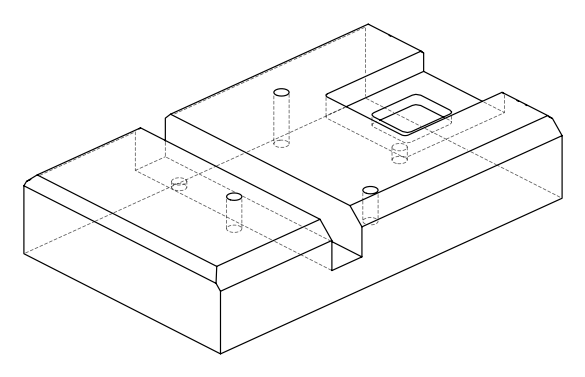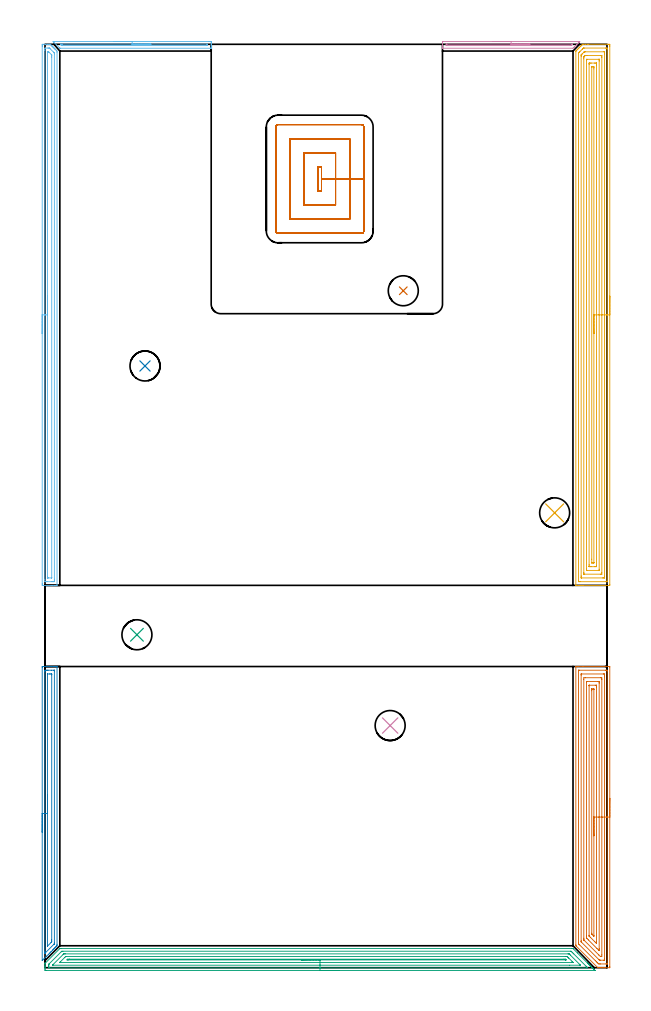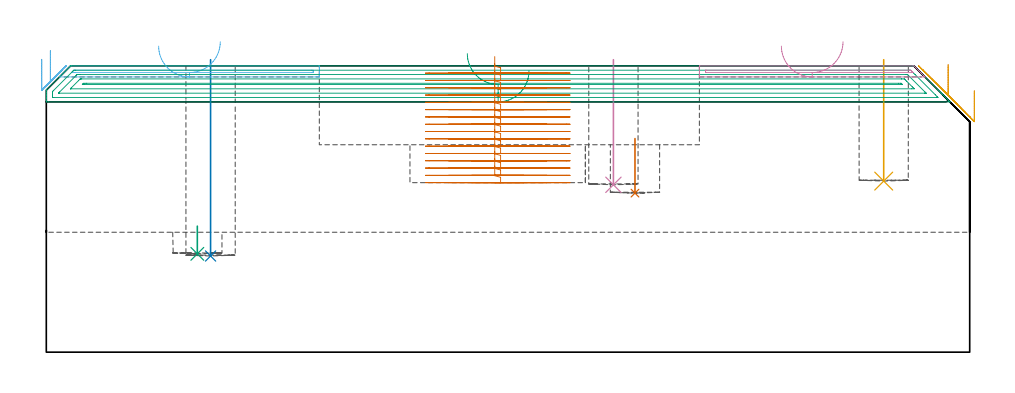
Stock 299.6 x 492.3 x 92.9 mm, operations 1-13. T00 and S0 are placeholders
(PLAN: 15 operations, 3 tool changes, 148.3 min)
(1 INDEXABLE_INSERT_DRILL_BLIND_HOLE_FROM_SOLID | STEP1POCKET | NXT0302_003 | 0.08 min | 8242 mm3)
(2 INDEXABLE_INSERT_DRILL_BLIND_HOLE_FROM_SOLID_1 | STEP1POCKET_1 | NXT0302_003 | 0.26 min | 12333 mm3)
(3 INDEXABLE_INSERT_DRILL_BLIND_HOLE_FROM_SOLID_2 | STEP1POCKET_2 | NXT0302_003 | 0.05 min | 12191 mm3)
(4 INDEXABLE_INSERT_DRILL_BLIND_HOLE_FROM_SOLID_3 | STEP1POCKET_3 | NXT0302_003 | 0.16 min | 7699 mm3)
(5 INDEXABLE_INSERT_DRILL_BLIND_HOLE_FROM_SOLID_4 | STEP1POCKET_4 | NXT0302_003 | 0.16 min | 7461 mm3)
(6 AREA_MILL | FG_CHAMFER_SURFACE | UGT0205_001 | 1.47 min | 580 mm3)
(7 AREA_MILL_1 | FG_CHAMFER_SURFACE_1 | UGT0205_001 | 9.04 min | 27564 mm3)
(8 AREA_MILL_2 | FG_CHAMFER_SURFACE_2 | UGT0205_001 | 3.89 min | 5151 mm3)
(9 AREA_MILL_3 | FG_CHAMFER_SURFACE_3 | UGT0205_001 | 11.57 min | 19264 mm3)
(10 AREA_MILL_4 | FG_CHAMFER_SURFACE_4 | UGT0205_001 | 1.3 min | 510 mm3)
(11 AREA_MILL_5 | FG_CHAMFER_SURFACE_5 | UGT0205_001 | 16.4 min | 48484 mm3)
(12 AREA_MILL_6 | FG_CHAMFER_SURFACE_6 | UGT0205_001 | 7.12 min | 9128 mm3)
(13 MILL_RECTANGULAR_POCKET | POCKET_RECTANGULAR_STRAIGHT | NXT0201_013 | Follow Part, ap 2.5, ae 75% | 17.39 min | 145464 mm3)
(14 MILL_SLOT | SLOT_PARTIAL_RECTANGULAR | NXT0201_013 | Follow Part, ap 2.5, ae 75% | 70.11 min | 349627 mm3)
(15 MILL_RECTANGULAR_SLOT | SLOT_RECTANGULAR | UGT0201_019 | Follow Part, ap 10, ae 75% | 9.3 min | 685278 mm3)
(TOOL NXT0302_003 | Index. Insert Drill 16mm [880-D1600L20-05] | D16 PA176 FL80 Z2)
(TOOL UGT0205_001 | Chamfer Mill 20 x 3 x 45 deg. | D20 FL50 Z2)
(TOOL NXT0201_013 | ENDMILL 10mm | D10 FL30 Z4)
(TOOL UGT0201_019 | End mill 40 mm | D40 FL63 Z6)
(OP 1 INDEXABLE_INSERT_DRILL_BLIND_HOLE_FROM_SOLID)
G17 G21 G94 G90
T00 M6
G54
G17 G0 G90 X191. Y360.9 S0 M3
G43 Z102.9 H1
G94 G81 G98 Z51.6 F250. R69.3
G80
M5
M2
(OP 2 INDEXABLE_INSERT_DRILL_BLIND_HOLE_FROM_SOLID_1)
G17 G21 G94 G90
T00 M6
G54
G17 G0 G90 X53.3 Y320.8 S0 M3
G43 Z102.9 H1
G94 G81 G98 Z31.2 F250. R94.9
G80
M5
M2
(OP 3 INDEXABLE_INSERT_DRILL_BLIND_HOLE_FROM_SOLID_2)
G17 G21 G94 G90
T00 M6
G54
G17 G0 G90 X49. Y177.5 S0 M3
G43 Z102.9 H1
G94 G81 G98 Z31.9 F250. R40.9
G80
M5
M2
(OP 4 INDEXABLE_INSERT_DRILL_BLIND_HOLE_FROM_SOLID_3)
G17 G21 G94 G90
T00 M6
G54
G17 G0 G90 X184. Y129.1 S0 M3
G43 Z102.9 H1
G94 G81 G98 Z54.3 F250. R94.9
G80
M5
M2
(OP 5 INDEXABLE_INSERT_DRILL_BLIND_HOLE_FROM_SOLID_4)
G17 G21 G94 G90
T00 M6
G54
G17 G0 G90 X271.7 Y242.5 S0 M3
G43 Z102.9 H1
G94 G81 G98 Z55.5 F250. R94.9
G80
M5
M2
(OP 6 AREA_MILL)
G17 G21 G94 G90
T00 M6
G54
G17 G0 G90 X36.45 Y493.8 S1061 M3
G43 Z102.9 H0
Z99.3
G94 G1 X36.488 Z98.428 F250.
X36.602 Z97.563
X36.791 Z96.712
X37.053 Z95.88
X37.387 Z95.074
X37.79 Z94.3
X38.258 Z93.564
X38.79 Z92.872
X39.379 Z92.229
X40.022 Z91.64
X40.714 Z91.108
X41.45 Z90.64
X42.224 Z90.237
X43.03 Z89.903
X43.862 Z89.641
X44.713 Z89.452
X45.578 Z89.338
X46.45 Z89.3
X87.504
X87.984 Y493.799 Z89.301
X88.458 Y493.794 Z89.303
X88.591 Y493.79 Z89.305
X88.6 Y493.325 Z89.77
Y492.777 Z90.32
Y492.442 Z90.655
Y491.893 Z91.203
Y491.558 Z91.536
Y490.888 Z92.211
Y490.561 Z92.539
Y490.213 Z92.878
X88.593 Y490.202 Z92.888
X88.431 Y490.2 Z92.9
X8.042
X7.904 Y490.204 Z92.889
X7.892 Y490.211 Z92.882
X7.711 Y490.389 Z92.711
X4.609 Y493.491 Z89.608
X4.469 Y493.631 Z89.467
X4.341 Y493.766 Z89.332
X4.315 Y493.796 Z89.302
X4.469 Y493.8 Z89.3
X46.45
Y492.386 Z90.714
X86.255 Y492.385 Z90.715
X86.581 Y492.379 Z90.721
X86.59 Y492.274 Z90.826
X86.596 Y492.048 Z91.052
X86.59 Y491.801 Z91.299
X86.578 Y491.621 Z91.479
X86.085 Y491.614 Z91.486
X9.307
X9.103 Y491.616 Z91.484
X9.001 Y491.619 Z91.481
X8.954 Y491.621 Z91.479
X8.829 Y491.732 Z91.368
X8.489 Y492.064 Z91.036
X8.279 Y492.279 Z90.821
X8.19 Y492.372 Z90.728
X8.489 Y492.383 Z90.717
X8.546 Y492.385 Z90.715
X9.326 Y492.386 Z90.714
X46.45
X47.322 Z90.752
X48.186 Z90.866
X49.038 Z91.055
X49.87 Z91.317
X50.676 Z91.651
X51.45 Z92.054
X52.186 Z92.523
X52.878 Z93.054
X53.521 Z93.643
X54.11 Z94.286
X54.641 Z94.978
X55.11 Z95.714
X55.513 Z96.488
X55.847 Z97.294
X56.109 Z98.126
X56.298 Z98.978
X56.412 Z99.843
X56.45 Z100.714
G0 Z102.9
M5
M2
(OP 7 AREA_MILL_1)
G17 G21 G94 G90
T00 M6
G54
G17 G0 G90 X301.1 Y90.3 S1061 M3
G43 Z102.9 H0
Z84.8
G94 G1 Y90.262 Z83.928 F250.
Y90.148 Z83.063
Y89.959 Z82.212
Y89.697 Z81.38
Y89.363 Z80.574
Y88.96 Z79.8
Y88.491 Z79.064
Y87.96 Z78.372
Y87.371 Z77.729
Y86.728 Z77.14
Y86.036 Z76.608
Y85.3 Z76.14
Y84.526 Z75.737
Y83.72 Z75.403
Y82.888 Z75.141
Y82.036 Z74.952
Y81.172 Z74.838
Y80.3 Z74.8
Y0.581
X301.096 Y0.002
X301.095 Y0.001 Z74.801
X298.733 Y0. Z77.162
X298.113 Z77.784
X297.899 Z77.998
X297.222 Z78.675
X296.951 Z78.946
X296.407 Z79.492
X295.712 Z80.187
X295.169 Z80.73
X294.994 Z80.905
X294.723 Y0.008 Z81.176
X294.701 Y0.01 Z81.197
X294.564 Y0.136 Z81.335
X294.54 Y0.16 Z81.359
X283.141 Y11.559 Z92.758
X283.051 Y11.651 Z92.848
X283.007 Y11.699 Z92.893
X283. Y12.16 Z92.9
Y160.464
X283.003 Y160.592 Z92.888
X283.008 Y160.594 Z92.883
X283.042 Y160.597 Z92.85
X283.357 Y160.6 Z92.542
X283.933 Z91.966
X284.476 Z91.419
X286.53 Z89.367
X287.149 Z88.745
X300.515 Z75.382
X300.827 Y160.598 Z75.07
X301.092 Y160.59 Z74.805
X301.099 Y160.325 Z74.799
X301.1 Y80.3 Z74.8
X299.686 Z76.214
X299.685 Y2.238 Z76.215
X299.683 Y2.114 Z76.217
X299.679 Y2.033 Z76.221
X299.675 Y2.008 Z76.225
X299.668 Y2.007 Z76.232
X299.624 Y2.004 Z76.276
X299.095 Y2. Z76.805
X296.06 Y2.001 Z79.84
X295.528 Y2.003 Z80.372
X295.169 Y2.01 Z80.731
X294.796 Y2.363 Z81.104
X294.278 Y2.874 Z81.622
X293.896 Y3.253 Z82.004
X293.387 Y3.763 Z82.513
X284.989 Y12.16 Z90.911
X284.476 Y12.677 Z91.424
X284.433 Y12.725 Z91.467
X284.424 Y12.737 Z91.476
X284.42 Y12.783 Z91.48
X284.417 Y12.865 Z91.483
X284.415 Y12.989 Z91.485
X284.414 Y13.051 Z91.486
X284.415 Y158.362 Z91.485
X284.418 Y158.486 Z91.482
X284.421 Y158.567 Z91.479
X284.426 Y158.592 Z91.474
X284.432 Y158.593 Z91.468
X284.476 Y158.596 Z91.424
X285.005 Y158.6 Z90.895
X298.733 Z77.167
X299.263 Y158.598 Z76.637
X299.624 Y158.592 Z76.276
X299.669 Y158.59 Z76.231
X299.679 Y158.423 Z76.221
X299.684 Y158.299 Z76.216
X299.685 Y158.237 Z76.215
X299.686 Y80.3 Z76.214
X298.272 Z77.628
X298.271 Y4.605 Z77.629
X298.269 Y4.144 Z77.631
X298.267 Y4.038 Z77.633
X298.265 Y4.018 Z77.635
X298.225 Y4.01 Z77.675
X298.13 Y4.005 Z77.77
X297.985 Y4.001 Z77.915
X296.06 Z79.84
X295.916 Y4.003 Z79.984
X295.629 Y4.01 Z80.271
X295.534 Y4.077 Z80.366
X295.459 Y4.144 Z80.441
X295.169 Y4.432 Z80.731
X285.958 Y13.642 Z89.942
X285.884 Y13.719 Z90.016
X285.849 Y13.76 Z90.051
X285.835 Y13.778 Z90.065
X285.834 Y13.799 Z90.066
X285.831 Y13.942 Z90.069
X285.829 Y14.371 Z90.071
Y155.995
X285.831 Y156.456 Z90.069
X285.833 Y156.562 Z90.067
X285.835 Y156.581 Z90.065
X285.875 Y156.59 Z90.025
X285.971 Y156.595 Z89.929
X286.115 Y156.599 Z89.785
X297.842 Z78.058
X297.986 Y156.596 Z77.914
X298.265 Y156.589 Z77.635
X298.267 Y156.456 Z77.633
X298.27 Y156.028 Z77.63
X298.271 Y155.565 Z77.629
X298.272 Y155.135 Z77.628
Y80.3
X296.857 Z79.043
Y6.816
X296.85 Y6.026 Z79.05
X296.06 Y6.01 Z79.84
X295.233 Y6.816 Z80.667
X295.169 Y6.88 Z80.731
X287.422 Y14.627 Z88.478
X287.32 Y14.731 Z88.58
X287.27 Y14.786 Z88.63
X287.25 Y14.812 Z88.65
X287.248 Y14.833 Z88.652
X287.243 Y15.63 Z88.657
Y15.723
Y153.784
X287.25 Y154.574 Z88.65
X288.04 Y154.598 Z87.86
X288.116 Y154.599 Z87.784
X296.135 Z79.765
X296.85 Y154.575 Z79.05
X296.857 Y153.878 Z79.043
Y153.784
Y80.3
X295.443 Z80.457
Y10.105
X295.442 Y9.488 Z80.458
X295.439 Y9.218 Z80.461
X295.436 Y9.124 Z80.464
X295.429 Y9.081 Z80.471
X295.33 Y9.175 Z80.57
X295.169 Y9.331 Z80.731
X295.01 Y9.488 Z80.89
X294.278 Y10.22 Z81.622
X289.666 Y14.833 Z86.234
X288.931 Y15.571 Z86.969
X288.785 Y15.723 Z87.115
X288.664 Y15.865 Z87.236
X288.661 Y15.993 Z87.239
X288.658 Y16.614 Z87.242
X288.657 Y16.888 Z87.243
Y152.002
X288.658 Y152.276 Z87.242
X288.662 Y152.551 Z87.238
X288.664 Y152.582 Z87.236
X288.672 Y152.59 Z87.228
X288.708 Y152.594 Z87.192
X288.782 Y152.598 Z87.118
X288.931 Y152.599 Z86.969
X289.225 Y152.6 Z86.675
X294.571 Z81.329
X295.169 Y152.596 Z80.731
X295.368 Y152.593 Z80.532
X295.433 Y152.59 Z80.467
X295.437 Y152.46 Z80.463
X295.441 Y152.277 Z80.459
X295.443 Y152.002 Z80.457
Y151.728
Y80.3
X294.029 Z81.871
Y13.942
X294.028 Y13.301 Z81.872
X294.025 Y13.051 Z81.875
X294.022 Y12.959 Z81.878
X294.018 Y12.941 Z81.882
X294.001 Y12.955 Z81.899
X293.899 Y13.051 Z82.001
X293.387 Y13.561 Z82.513
X293.006 Y13.942 Z82.894
X290.714 Y16.234 Z85.187
X290.334 Y16.614 Z85.566
X290.208 Y16.742 Z85.692
X290.109 Y16.847 Z85.791
X290.08 Y16.88 Z85.82
X290.077 Y16.897 Z85.823
X290.074 Y16.935 Z85.826
X290.072 Y17.256 Z85.828
Y150.221
X290.075 Y150.542 Z85.825
X290.078 Y150.579 Z85.822
X290.08 Y150.59 Z85.82
X290.107 Y150.593 Z85.793
X290.208 Y150.597 Z85.692
X290.335 Y150.6 Z85.565
X293.387 Z82.513
X293.9 Y150.598 Z82.
X293.999 Y150.593 Z81.901
X294.016 Y150.591 Z81.884
X294.022 Y150.56 Z81.878
X294.025 Y150.473 Z81.875
X294.028 Y150.221 Z81.872
X294.029 Y149.579 Z81.871
Y149.33
Y80.3
X292.615 Z83.285
X292.614 Y17.266 Z83.286
X292.611 Y17.028 Z83.289
X292.608 Y16.87 Z83.292
X292.602 Y16.806 Z83.298
X292.584 Y16.821 Z83.316
X292.496 Y16.906 Z83.404
X291.893 Y17.505 Z84.007
X291.605 Y17.796 Z84.295
X291.532 Y17.873 Z84.368
X291.498 Y17.911 Z84.402
X291.492 Y18.039 Z84.408
X291.487 Y18.276 Z84.413
X291.486 Y18.395 Z84.414
X291.485 Y147.668 Z84.415
X291.488 Y148.44 Z84.412
X291.49 Y148.554 Z84.41
X291.492 Y148.589 Z84.408
X291.525 Y148.592 Z84.375
X291.605 Y148.595 Z84.295
X292.335 Y148.6 Z83.565
X292.496 Y148.598 Z83.404
X292.549 Y148.596 Z83.351
X292.59 Y148.59 Z83.31
X292.608 Y148.585 Z83.292
X292.61 Y148.558 Z83.29
X292.613 Y148.44 Z83.287
X292.614 Y148.321 Z83.286
X292.615 Y80.3 Z83.285
Y79.428 Z83.323
Y78.563 Z83.437
Y77.712 Z83.626
Y76.88 Z83.888
Y76.074 Z84.222
Y75.3 Z84.625
Y74.564 Z85.094
Y73.872 Z85.625
Y73.229 Z86.214
Y72.64 Z86.857
Y72.108 Z87.549
Y71.64 Z88.285
Y71.237 Z89.059
Y70.903 Z89.865
Y70.641 Z90.697
Y70.452 Z91.549
Y70.338 Z92.414
Y70.3 Z93.285
G0 Z102.9
M5
M2
(OP 8 AREA_MILL_2)
G17 G21 G94 G90
T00 M6
G54
G17 G0 G90 X-1.5 Y72.2 S1061 M3
G43 Z102.9 H0
Z95.
G94 G1 Y72.238 Z94.128 F250.
Y72.352 Z93.263
Y72.541 Z92.412
Y72.803 Z91.58
Y73.137 Z90.774
Y73.54 Z90.
Y74.008 Z89.264
Y74.539 Z88.572
Y75.129 Z87.929
Y75.772 Z87.34
Y76.464 Z86.808
Y77.2 Z86.34
Y77.974 Z85.937
Y78.78 Z85.603
Y79.612 Z85.341
Y80.463 Z85.152
Y81.328 Z85.038
Y82.2 Z85.
X-1.499 Y159.974 Z85.001
X-1.496 Y160.407 Z85.002
X-1.492 Y160.59 Z85.006
X-1.07 Y160.6 Z85.427
X3.33 Z89.824
X4.737 Z91.233
X5.09 Z91.585
X5.796 Z92.296
X6.054 Z92.554
X6.404 Y160.599 Z92.894
X6.4 Y160.42 Z92.9
Y12.472
X6.395 Y11.696 Z92.891
X6.278 Y11.578 Z92.776
X6.1 Y11.399 Z92.598
X5.97 Y11.268 Z92.466
X5.832 Y11.131 Z92.33
X5.67 Y10.969 Z92.168
X5.53 Y10.828 Z92.025
X5.385 Y10.684 Z91.883
X5.237 Y10.536 Z91.734
X5.09 Y10.387 Z91.585
X4.938 Y10.237 Z91.436
X4.804 Y10.102 Z91.301
X4.65 Y9.947 Z91.145
X4.491 Y9.79 Z90.989
X4.37 Y9.669 Z90.868
X4.21 Y9.507 Z90.705
X4.044 Y9.343 Z90.542
X3.33 Y8.629 Z89.828
X3.151 Y8.449 Z89.647
X2.571 Y7.871 Z89.071
X1.863 Y7.163 Z88.362
X0.915 Y6.214 Z87.414
X-0.426 Y4.873 Z86.073
X-1.321 Y3.979 Z85.179
X-1.493 Y3.819 Z85.006
X-1.5 Y3.989 Z85.
Y82.2
X-0.086 Z86.414
X-0.085 Y158.079 Z86.415
X-0.084 Y158.186 Z86.416
X-0.079 Y158.57 Z86.421
X0.291 Y158.591 Z86.791
X0.69 Y158.597 Z87.19
X1.163 Y158.6 Z87.663
X1.57 Z88.07
X3.33 Z89.83
X4.682 Z91.182
X4.896 Y158.598 Z91.396
X4.93 Y158.596 Z91.43
X4.964 Y158.59 Z91.464
X4.979 Y158.583 Z91.479
X4.98 Y158.556 Z91.48
X4.985 Y158.292 Z91.485
Y13.366
X4.982 Y12.972 Z91.482
X4.979 Y12.776 Z91.479
X4.974 Y12.735 Z91.474
X4.952 Y12.709 Z91.452
X4.906 Y12.659 Z91.406
X4.722 Y12.472 Z91.222
X0.123 Y7.873 Z86.623
X0.028 Y7.781 Z86.528
X-0.064 Y7.694 Z86.436
X-0.076 Y7.684 Z86.424
X-0.079 Y7.738 Z86.421
X-0.084 Y7.895 Z86.416
X-0.085 Y8.002 Z86.415
X-0.086 Y8.556 Z86.414
Y82.2
X1.328 Z87.828
X1.329 Y156.398 Z87.829
X1.33 Y156.52 Z87.83
X1.333 Y156.58 Z87.833
X1.335 Y156.588 Z87.835
X1.344 Y156.593 Z87.844
X1.373 Y156.598 Z87.873
X2.45 Y156.6 Z88.95
X3.132 Y156.599 Z89.632
X3.33 Y156.595 Z89.83
X3.528 Y156.59 Z90.028
X3.565 Y156.58 Z90.065
X3.567 Y156.544 Z90.067
X3.57 Y156.48 Z90.07
X3.571 Y156.398 Z90.071
Y156.152
Y14.908
X3.57 Y14.26 Z90.07
X3.568 Y14.018 Z90.068
X3.564 Y13.775 Z90.064
X3.33 Y13.532 Z89.83
X3.249 Y13.448 Z89.749
X1.378 Y11.578 Z87.878
X1.357 Y11.562 Z87.857
X1.335 Y11.547 Z87.835
X1.332 Y11.578 Z87.832
X1.33 Y11.612 Z87.83
X1.329 Y11.823 Z87.829
X1.328 Y82.2 Z87.828
Y83.071 Z87.866
Y83.936 Z87.98
Y84.788 Z88.169
Y85.62 Z88.431
Y86.426 Z88.765
Y87.2 Z89.168
Y87.936 Z89.637
Y88.628 Z90.168
Y89.271 Z90.757
Y89.86 Z91.401
Y90.391 Z92.093
Y90.86 Z92.828
Y91.263 Z93.602
Y91.597 Z94.408
Y91.859 Z95.24
Y92.048 Z96.092
Y92.162 Z96.957
Y92.2 Z97.828
G0 Z102.9
M5
M2
(OP 9 AREA_MILL_3)
G17 G21 G94 G90
T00 M6
G54
G17 G0 G90 X156.6 Y-1.5 S1061 M3
G43 Z102.9 H0
Z91.2
G94 G1 X156.562 Z90.328 F250.
X156.448 Z89.463
X156.259 Z88.612
X155.997 Z87.78
X155.663 Z86.974
X155.26 Z86.2
X154.792 Z85.464
X154.26 Z84.772
X153.671 Z84.129
X153.028 Z83.54
X152.336 Z83.008
X151.6 Z82.54
X150.826 Z82.137
X150.02 Z81.803
X149.188 Z81.541
X148.336 Z81.352
X147.472 Z81.238
X146.6 Z81.2
X0.612
X0.086 Y-1.493 Z81.202
X0.008 Y-1.491 Z81.205
X0. Y-0.972 Z81.723
Y-0.413 Z82.284
Y-0.085 Z82.611
Y0.474 Z83.17
Y0.802 Z83.497
Y1.459 Z84.158
Y2.133 Z84.832
X0.001 Y2.25 Z84.948
X0.01 Y2.299 Z84.996
X0.054 Y2.355 Z85.053
X7.822 Y10.121 Z92.82
X7.905 Y10.195 Z92.89
X8.647 Y10.2 Z92.9
X280.981
X281.495 Y10.201 Z92.881
X281.576 Y10.124 Z92.823
X283.804 Y7.898 Z90.594
X289.126 Y2.576 Z85.272
X289.23 Y2.47 Z85.17
X289.314 Y2.386 Z85.085
X289.421 Y2.28 Z84.976
X289.524 Y2.176 Z84.876
X289.612 Y2.088 Z84.788
X289.717 Y1.985 Z84.681
X289.817 Y1.883 Z84.582
X289.91 Y1.791 Z84.49
X290.013 Y1.689 Z84.385
X290.111 Y1.589 Z84.288
X290.207 Y1.493 Z84.192
X290.308 Y1.393 Z84.09
X290.405 Y1.295 Z83.995
X290.505 Y1.195 Z83.895
X290.604 Y1.098 Z83.794
X290.699 Y1.002 Z83.701
X290.803 Y0.898 Z83.597
X290.9 Y0.802 Z83.498
X290.992 Y0.708 Z83.407
X291.1 Y0.6 Z83.299
X291.195 Y0.507 Z83.203
X291.286 Y0.414 Z83.114
X291.398 Y0.302 Z83.002
X291.491 Y0.211 Z82.907
X291.58 Y0.12 Z82.82
X291.695 Y0.005 Z82.704
X291.787 Y-0.085 Z82.611
X291.873 Y-0.173 Z82.526
X291.993 Y-0.293 Z82.407
X292.082 Y-0.38 Z82.316
X292.167 Y-0.467 Z82.232
X292.291 Y-0.59 Z82.109
X292.378 Y-0.676 Z82.02
X292.461 Y-0.761 Z81.939
X292.588 Y-0.888 Z81.811
X292.673 Y-0.972 Z81.724
X292.915 Y-1.215 Z81.484
X293.116 Y-1.415 Z81.284
X293.184 Y-1.485 Z81.213
X293.185 Y-1.495 Z81.204
X293.184 Y-1.499 Z81.199
X146.6 Y-1.5 Z81.2
Y-0.086 Z82.614
X2.398
X2.01 Y-0.085 Z82.615
X2.002 Y0.308 Z83.008
X2.001 Y0.802 Z83.502
X2. Y1.197 Z83.897
X2.002 Y1.689 Z84.389
X2.006 Y1.788 Z84.488
X2.01 Y1.835 Z84.535
X2.033 Y1.871 Z84.571
X2.12 Y1.964 Z84.664
X2.397 Y2.248 Z84.948
X8.648 Y8.497 Z91.197
X8.794 Y8.639 Z91.339
X8.946 Y8.785 Z91.485
X9.54 Y8.786 Z91.486
X280.087
X280.454 Y8.785 Z91.485
X280.981 Y8.268 Z90.968
X281.352 Y7.898 Z90.598
X281.874 Y7.377 Z90.077
X288.448 Y0.802 Z83.502
X289.017 Y0.23 Z82.93
X289.323 Y-0.085 Z82.615
X289.018 Y-0.086 Z82.614
X146.6
Y1.328 Z84.028
X4.183 Y1.329 Z84.029
X4.117 Y1.331 Z84.031
X4.051 Y1.334 Z84.034
X4.01 Y1.338 Z84.038
Y1.368 Z84.068
X4.09 Y1.479 Z84.179
X4.183 Y1.582 Z84.282
X4.236 Y1.637 Z84.337
X4.288 Y1.689 Z84.389
X9.61 Y7.011 Z89.711
X9.889 Y7.281 Z89.981
X9.967 Y7.356 Z90.056
X10.077 Y7.365 Z90.065
X10.434 Y7.368 Z90.068
X10.964 Y7.371 Z90.071
X278.832
X279.195 Y7.369 Z90.069
X279.316 Y7.367 Z90.067
X279.408 Y7.365 Z90.065
X279.486 Y7.303 Z90.003
X279.786 Y7.011 Z89.711
X280.088 Y6.712 Z89.412
X285.11 Y1.689 Z84.389
X285.445 Y1.35 Z84.05
X285.451 Y1.334 Z84.034
X285.445 Y1.333 Z84.033
X284.914 Y1.329 Z84.029
X279.728 Y1.328 Z84.028
X146.6
Y2.743 Z85.443
X8.027
X7.89 Y2.745 Z85.445
X7.833 Y2.747 Z85.447
X7.812 Y2.75 Z85.45
X7.816 Y2.756 Z85.456
X7.875 Y2.82 Z85.52
X8.019 Y2.969 Z85.669
X8.135 Y3.086 Z85.786
X10.434 Y5.385 Z88.085
X10.807 Y5.753 Z88.453
X10.986 Y5.925 Z88.625
X11.014 Y5.95 Z88.65
X11.055 Y5.953 Z88.653
X11.145 Y5.955 Z88.655
X11.326 Y5.957 Z88.657
X11.494
X277.409
X277.578 Y5.956 Z88.656
X278.302 Y5.95 Z88.65
X278.399 Y5.941 Z88.641
X278.501 Y5.843 Z88.543
X278.707 Y5.641 Z88.341
X279.114 Y5.237 Z87.937
X279.195 Y5.157 Z87.857
X280.981 Y3.371 Z86.071
X281.322 Y3.027 Z85.727
X281.488 Y2.856 Z85.556
X281.568 Y2.771 Z85.471
X281.584 Y2.749 Z85.449
X280.813 Y2.743 Z85.443
X146.6
Y4.157 Z86.857
X12.413 Y4.158 Z86.858
X12.219 Y4.159 Z86.859
X12.025 Y4.163 Z86.863
X11.683 Y4.173 Z86.873
X11.858 Y4.35 Z87.05
X12.039 Y4.529 Z87.229
X12.219 Y4.536 Z87.236
X12.919 Y4.542 Z87.242
X13.112 Y4.543 Z87.243
X276.516
X277.218 Y4.54 Z87.24
X277.311 Y4.537 Z87.237
X277.356 Y4.534 Z87.234
X277.409 Y4.488 Z87.188
X277.55 Y4.35 Z87.05
X277.689 Y4.207 Z86.907
X277.724 Y4.167 Z86.867
X277.725 Y4.162 Z86.862
X277.719 Y4.161 Z86.861
X277.668 Y4.158 Z86.858
X277.603 Y4.157 Z86.857
X277.409
X146.6
X145.728 Z86.895
X144.864 Z87.009
X144.012 Z87.198
X143.18 Z87.46
X142.374 Z87.794
X141.6 Z88.197
X140.864 Z88.665
X140.172 Z89.196
X139.529 Z89.786
X138.94 Z90.429
X138.408 Z91.121
X137.94 Z91.857
X137.537 Z92.631
X137.203 Z93.437
X136.941 Z94.269
X136.752 Z95.12
X136.638 Z95.985
X136.6 Z96.857
G0 Z102.9
M5
M2
(OP 10 AREA_MILL_4)
G17 G21 G94 G90
T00 M6
G54
G17 G0 G90 X238.5 Y493.8 S1061 M3
G43 Z102.9 H0
Z99.3
G94 G1 X238.538 Z98.428 F250.
X238.652 Z97.564
X238.841 Z96.712
X239.103 Z95.88
X239.437 Z95.074
X239.84 Z94.3
X240.308 Z93.564
X240.84 Z92.872
X241.429 Z92.229
X242.072 Z91.64
X242.764 Z91.108
X243.5 Z90.64
X244.274 Z90.237
X245.08 Z89.903
X245.912 Z89.641
X246.763 Z89.452
X247.628 Z89.338
X248.5 Z89.3
X284.852
X285.086 Y493.798 Z89.301
X285.067 Y493.766 Z89.333
X284.893 Y493.592 Z89.507
X284.83 Y493.529 Z89.57
X284.627 Y493.325 Z89.771
X284.029 Y492.728 Z90.371
X283.94 Y492.639 Z90.46
X283.743 Y492.442 Z90.654
X283.165 Y491.864 Z91.235
X283.05 Y491.749 Z91.349
X282.86 Y491.558 Z91.538
X282.301 Y491. Z92.099
X282.16 Y490.86 Z92.239
X281.977 Y490.675 Z92.421
X281.501 Y490.2 Z92.899
X212.022 Z92.9
X211.91 Y490.206 Z92.892
X211.9 Y490.461 Z92.638
Y491.957 Z91.142
Y492.442 Z90.655
Y492.684 Z90.413
Y493.325 Z89.772
Y493.567 Z89.53
X211.902 Y493.791 Z89.305
X212.262 Y493.8 Z89.3
X248.5
Y492.386 Z90.714
X280.974 Y492.385 Z90.715
X281.032 Y492.384 Z90.716
X281.215 Y492.376 Z90.724
X281.196 Y492.353 Z90.747
X281.133 Y492.284 Z90.816
X281.047 Y492.197 Z90.903
X280.974 Y492.124 Z90.976
X280.69 Y491.841 Z91.259
X280.593 Y491.748 Z91.352
X280.464 Y491.625 Z91.475
X280.084 Y491.616 Z91.484
X280.028 Y491.615 Z91.485
X214.19 Y491.614 Z91.486
X214.03 Y491.616 Z91.484
X213.95 Y491.618 Z91.482
X213.917 Y491.621 Z91.479
X213.91 Y491.641 Z91.459
X213.905 Y491.716 Z91.384
X213.901 Y491.902 Z91.198
X213.902 Y492.165 Z90.935
X213.905 Y492.285 Z90.815
X213.91 Y492.373 Z90.727
X213.926 Y492.379 Z90.721
X214.026 Y492.382 Z90.718
X214.23 Y492.386 Z90.714
X214.246
X248.5
X249.372 Z90.752
X250.236 Z90.866
X251.088 Z91.055
X251.92 Z91.317
X252.726 Z91.651
X253.5 Z92.054
X254.236 Z92.523
X254.928 Z93.054
X255.571 Z93.643
X256.16 Z94.286
X256.691 Z94.978
X257.16 Z95.714
X257.563 Z96.488
X257.897 Z97.294
X258.159 Z98.126
X258.348 Z98.978
X258.462 Z99.843
X258.5 Z100.714
G0 Z102.9
M5
M2
(OP 11 AREA_MILL_5)
G17 G21 G94 G90
T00 M6
G54
G17 G0 G90 X301.1 Y358.05 S1061 M3
G43 Z102.9 H0
Z84.8
G94 G1 Y358.012 Z83.928 F250.
Y357.898 Z83.063
Y357.709 Z82.212
Y357.447 Z81.38
Y357.113 Z80.574
Y356.71 Z79.8
Y356.241 Z79.064
Y355.71 Z78.372
Y355.121 Z77.729
Y354.478 Z77.14
Y353.786 Z76.608
Y353.05 Z76.14
Y352.276 Z75.737
Y351.47 Z75.403
Y350.638 Z75.141
Y349.786 Z74.952
Y348.922 Z74.838
Y348.05 Z74.8
Y204.402
X301.097 Y204.093 Z74.802
X301.092 Y203.81 Z74.806
X300.804 Y203.8 Z75.093
X286.86 Z89.035
X286.258 Z89.636
X285.679 Z90.218
X285.367 Z90.529
X284.788 Z91.108
X284.476 Z91.419
X283.409 Z92.49
X283.049 Z92.842
X283.008 Z92.883
X283.003 Y203.807 Z92.888
X283. Y203.955 Z92.9
Y488.578
X282.996 Y488.687 Z92.896
X283.058 Y488.76 Z92.838
X283.684 Y489.385 Z92.215
X283.915 Y489.616 Z91.983
X284.031 Y489.733 Z91.865
X284.374 Y490.075 Z91.525
X284.579 Y490.279 Z91.321
X284.807 Y490.508 Z91.091
X284.922 Y490.624 Z90.974
X285.262 Y490.962 Z90.638
X285.474 Y491.174 Z90.426
X285.699 Y491.4 Z90.199
X285.813 Y491.515 Z90.083
X286.149 Y491.849 Z89.75
X286.368 Y492.068 Z89.531
X286.592 Y492.293 Z89.306
X286.602 Y492.3 Z89.296
X286.704 Z89.195
X287.161 Z88.739
X288.04 Z87.855
X289.243 Z86.654
X289.822 Z86.072
X299.913 Z75.984
X300.515 Y492.297 Z75.383
X301.092 Y492.293 Z74.806
X301.094 Y492.277 Z74.804
X301.099 Y491.698 Z74.801
X301.1 Y491.112 Z74.8
Y348.05
X299.686 Z76.214
X299.685 Y206.062 Z76.215
X299.684 Y205.938 Z76.216
X299.681 Y205.855 Z76.219
X299.677 Y205.808 Z76.223
X299.671 Y205.807 Z76.229
X299.624 Y205.804 Z76.276
X299.119 Y205.8 Z76.781
X285.367 Z90.533
X284.861 Y205.802 Z91.039
X284.476 Y205.808 Z91.424
X284.428 Y205.81 Z91.472
X284.42 Y206. Z91.48
X284.416 Y206.124 Z91.484
X284.415 Y206.187 Z91.485
X284.414 Y206.249 Z91.486
X284.415 Y487.299 Z91.485
X284.416 Y487.361 Z91.484
X284.42 Y487.485 Z91.48
X284.429 Y487.667 Z91.471
X284.476 Y487.719 Z91.424
X284.678 Y487.927 Z91.222
X284.879 Y488.129 Z91.021
X285.123 Y488.374 Z90.777
X286.46 Y489.711 Z89.44
X286.663 Y489.913 Z89.237
X286.908 Y490.155 Z88.992
X286.99 Y490.232 Z88.91
X287.055 Y490.29 Z88.845
X287.149 Y490.292 Z88.751
X287.655 Y490.299 Z88.245
X298.733 Y490.3 Z77.167
X299.239 Y490.298 Z76.661
X299.624 Y490.292 Z76.276
X299.672 Y490.29 Z76.228
X299.68 Y490.1 Z76.22
X299.684 Y489.975 Z76.216
X299.685 Y489.913 Z76.215
X299.686 Y489.851 Z76.214
Y348.05
X298.272 Z77.628
X298.271 Y208.433 Z77.629
X298.27 Y207.971 Z77.63
X298.267 Y207.864 Z77.633
X298.265 Y207.819 Z77.635
X298.183 Y207.81 Z77.717
X298.011 Y207.802 Z77.889
X297.842 Y207.8 Z78.058
X297.121 Z78.779
X286.088 Y207.801 Z89.812
X285.974 Y207.802 Z89.926
X285.883 Y207.807 Z90.017
X285.835 Y207.812 Z90.065
X285.833 Y207.829 Z90.067
X285.831 Y207.971 Z90.069
X285.829 Y208.401 Z90.071
Y208.863
Y485.883
X285.83 Y486.344 Z90.07
X285.833 Y486.559 Z90.067
X285.835 Y486.61 Z90.065
X285.855 Y486.644 Z90.045
X285.905 Y486.698 Z89.995
X286.258 Y487.059 Z89.642
X286.347 Y487.148 Z89.553
X287.239 Y488.04 Z88.661
X287.329 Y488.129 Z88.571
X287.473 Y488.265 Z88.427
X287.5 Y488.289 Z88.4
X287.585 Y488.294 Z88.315
X287.699 Y488.298 Z88.201
X287.87 Y488.3 Z88.03
X288.04 Z87.86
X298.013 Y488.299 Z77.887
X298.126 Y488.298 Z77.774
X298.217 Y488.293 Z77.683
X298.265 Y488.288 Z77.635
X298.267 Y488.271 Z77.633
X298.27 Y488.129 Z77.63
X298.271 Y487.699 Z77.629
X298.272 Y487.237 Z77.628
Y348.05
X296.857 Z79.043
Y210.648
X296.851 Y209.855 Z79.049
X296.847 Y209.81 Z79.053
X296.8 Y209.807 Z79.1
X296.695 Y209.803 Z79.205
X296.483 Y209.801 Z79.417
X296.06 Y209.8 Z79.84
X287.598 Y209.801 Z88.302
X287.398 Y209.803 Z88.502
X287.299 Y209.807 Z88.601
X287.255 Y209.81 Z88.645
X287.25 Y209.841 Z88.65
X287.243 Y210.554 Z88.657
Y210.648
Y484.56
X287.244 Y485.358 Z88.656
X287.246 Y485.452 Z88.654
X287.25 Y485.551 Z88.65
X287.256 Y485.595 Z88.644
X287.292 Y485.635 Z88.608
X287.415 Y485.763 Z88.485
X287.572 Y485.922 Z88.328
X287.728 Y486.077 Z88.172
X287.855 Y486.199 Z88.045
X287.939 Y486.278 Z87.961
X288.04 Y486.293 Z87.86
X288.087 Y486.298 Z87.813
X288.931 Y486.3 Z86.969
X296.503 Y486.299 Z79.397
X296.702 Y486.297 Z79.198
X296.801 Y486.293 Z79.099
X296.846 Y486.29 Z79.054
X296.85 Y486.259 Z79.05
X296.857 Y485.546 Z79.043
Y485.452
Y348.05
X295.443 Z80.457
Y212.432
X295.442 Y212.158 Z80.458
X295.438 Y211.883 Z80.462
X295.436 Y211.813 Z80.464
X295.405 Y211.809 Z80.495
X295.326 Y211.804 Z80.574
X295.169 Y211.801 Z80.731
X288.931 Z86.969
X288.669 Y211.803 Z87.231
X288.661 Y211.81 Z87.239
X288.659 Y211.813 Z87.241
X288.657 Y212.432 Z87.243
Y212.707
Y483.668
X288.658 Y483.942 Z87.242
X288.662 Y484.217 Z87.238
X288.664 Y484.287 Z87.236
X288.695 Y484.291 Z87.205
X288.774 Y484.296 Z87.126
X288.931 Y484.299 Z86.969
X295.169 Z80.731
X295.431 Y484.297 Z80.469
X295.439 Y484.29 Z80.461
X295.441 Y484.287 Z80.459
X295.443 Y483.668 Z80.457
Y483.393
Y348.05
X294.029 Z81.871
Y214.466
X294.027 Y214.217 Z81.873
X294.024 Y213.895 Z81.876
X294.022 Y213.824 Z81.878
X293.941 Y213.81 Z81.959
X293.799 Y213.803 Z82.101
X293.387 Y213.801 Z82.513
X292.912 Y213.8 Z82.988
X291.13 Z84.77
X290.713 Z85.187
X290.237 Y213.802 Z85.663
X290.106 Y213.808 Z85.794
X290.079 Y213.81 Z85.821
X290.077 Y213.856 Z85.823
X290.073 Y213.966 Z85.827
X290.072 Y214.217 Z85.828
X290.071 Y214.86 Z85.829
Y481.634
X290.073 Y481.883 Z85.827
X290.076 Y482.205 Z85.824
X290.078 Y482.276 Z85.822
X290.159 Y482.29 Z85.741
X290.301 Y482.297 Z85.599
X290.713 Y482.299 Z85.187
X291.188 Y482.3 Z84.712
X292.97 Z82.93
X293.387 Z82.513
X293.863 Y482.298 Z82.037
X293.994 Y482.292 Z81.906
X294.021 Y482.29 Z81.879
X294.024 Y482.244 Z81.876
X294.027 Y482.134 Z81.873
X294.028 Y481.883 Z81.872
X294.029 Y481.24 Z81.871
Y348.05
X292.615 Z83.285
X292.614 Y216.001 Z83.286
Y215.883
X292.611 Y215.843 Z83.289
X292.608 Y215.817 Z83.292
X292.594 Y215.81 Z83.306
X292.496 Y215.807 Z83.404
X291.805 Y215.801 Z84.095
X291.605 Y215.803 Z84.295
X291.538 Y215.807 Z84.362
X291.492 Y215.812 Z84.408
X291.489 Y215.882 Z84.411
X291.487 Y216.001 Z84.413
X291.485 Y217.786 Z84.415
X291.486 Y480.099 Z84.414
Y480.217
X291.489 Y480.257 Z84.411
X291.492 Y480.283 Z84.408
X291.506 Y480.29 Z84.394
X291.605 Y480.293 Z84.295
X292.295 Y480.299 Z83.605
X292.496 Y480.297 Z83.404
X292.562 Y480.293 Z83.338
X292.608 Y480.288 Z83.292
X292.611 Y480.218 Z83.289
X292.614 Y480.099 Z83.286
X292.615 Y479.98 Z83.285
Y479.207
Y348.05
Y347.178 Z83.323
Y346.313 Z83.437
Y345.462 Z83.626
Y344.63 Z83.888
Y343.824 Z84.222
Y343.05 Z84.625
Y342.314 Z85.094
Y341.622 Z85.625
Y340.979 Z86.214
Y340.39 Z86.857
Y339.858 Z87.55
Y339.39 Z88.285
Y338.987 Z89.059
Y338.653 Z89.865
Y338.391 Z90.697
Y338.202 Z91.549
Y338.088 Z92.414
Y338.05 Z93.285
G0 Z102.9
M5
M2
(OP 12 AREA_MILL_6)
G17 G21 G94 G90
T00 M6
G54
G17 G0 G90 X-1.5 Y338.05 S1061 M3
G43 Z102.9 H0
Z95.
G94 G1 Y338.088 Z94.128 F250.
Y338.202 Z93.263
Y338.391 Z92.412
Y338.653 Z91.58
Y338.987 Z90.774
Y339.39 Z90.
Y339.858 Z89.264
Y340.39 Z88.572
Y340.979 Z87.929
Y341.622 Z87.34
Y342.314 Z86.808
Y343.05 Z86.34
Y343.824 Z85.937
Y344.63 Z85.603
Y345.462 Z85.341
Y346.314 Z85.152
Y347.178 Z85.038
Y348.05 Z85.
Y491.242
X-1.499 Y491.698 Z85.001
X-1.495 Y492.129 Z85.002
X-1.491 Y492.29 Z85.005
X-1.07 Y492.3 Z85.425
X0.382 Z86.879
X1.57 Z88.065
X2.428 Z88.928
X2.798 Z89.296
X2.808 Y492.293 Z89.307
X2.89 Y492.211 Z89.388
X3.124 Y491.976 Z89.624
X3.33 Y491.772 Z89.826
X3.403 Y491.698 Z89.902
X3.548 Y491.552 Z90.048
X3.623 Y491.479 Z90.119
X3.7 Y491.4 Z90.199
X3.838 Y491.263 Z90.337
X3.917 Y491.185 Z90.413
X3.997 Y491.103 Z90.497
X4.127 Y490.973 Z90.626
X4.21 Y490.892 Z90.706
X4.295 Y490.806 Z90.794
X4.416 Y490.684 Z90.916
X4.503 Y490.599 Z90.999
X4.592 Y490.508 Z91.092
X4.706 Y490.395 Z91.205
X4.796 Y490.305 Z91.293
X4.89 Y490.211 Z91.389
X4.995 Y490.105 Z91.495
X5.09 Y490.012 Z91.586
X5.187 Y489.913 Z91.686
X5.285 Y489.816 Z91.784
X5.383 Y489.719 Z91.879
X5.484 Y489.616 Z91.984
X5.574 Y489.526 Z92.073
X5.676 Y489.426 Z92.172
X5.97 Y489.132 Z92.466
X6.08 Y489.021 Z92.578
X6.224 Y488.875 Z92.721
X6.396 Y488.695 Z92.889
X6.4 Y488.129 Z92.9
Y203.956
X6.394 Y203.81 Z92.893
X6.099 Y203.8 Z92.598
X5.705 Z92.205
X5.09 Z91.585
X3.902 Z90.399
X3.33 Z89.824
X-1.07 Y203.801 Z85.427
X-1.293 Y203.804 Z85.204
X-1.492 Y203.81 Z85.006
X-1.495 Y203.971 Z85.003
X-1.499 Y204.402 Z85.001
X-1.5 Y204.839 Z85.
Y348.05
X-0.086 Z86.414
Y489.021
X-0.083 Y489.805 Z86.417
X-0.081 Y489.913 Z86.419
X-0.066 Y490.29 Z86.434
X0.311 Y490.297 Z86.811
X1.57 Y490.299 Z88.07
X2.071 Y490.297 Z88.571
X2.259 Y490.29 Z88.759
X2.354 Y490.285 Z88.854
X2.45 Y490.193 Z88.95
X2.736 Y489.913 Z89.236
X4.521 Y488.129 Z91.021
X4.84 Y487.805 Z91.34
X4.932 Y487.709 Z91.432
X4.979 Y487.656 Z91.479
X4.981 Y487.636 Z91.481
X4.983 Y487.539 Z91.483
X4.985 Y487.342 Z91.485
X4.986 Y487.237 Z91.486
Y207.079
X4.983 Y206.295 Z91.483
X4.981 Y206.187 Z91.481
X4.966 Y205.81 Z91.466
X4.588 Y205.803 Z91.088
X4.21 Y205.801 Z90.71
X3.711 Y205.8 Z90.211
X1.071 Z87.571
X0.69 Y205.801 Z87.19
X0.188 Y205.804 Z86.688
X0.001 Y205.81 Z86.501
X-0.079 Y205.834 Z86.421
X-0.084 Y206.079 Z86.416
X-0.086 Y207.079 Z86.414
Y348.05
X1.328 Z87.828
X1.329 Y488.129 Z87.829
X1.33 Y488.251 Z87.83
X1.332 Y488.28 Z87.832
X1.334 Y488.288 Z87.834
X1.346 Y488.292 Z87.846
X1.403 Y488.298 Z87.903
X1.57 Z88.07
X1.739 Y488.295 Z88.239
X1.851 Y488.29 Z88.351
X1.911 Y488.278 Z88.411
X1.943 Y488.249 Z88.443
X2.07 Y488.129 Z88.57
X3.33 Y486.871 Z89.83
X3.46 Y486.74 Z89.96
X3.524 Y486.672 Z90.024
X3.553 Y486.635 Z90.053
X3.565 Y486.618 Z90.065
X3.566 Y486.589 Z90.066
X3.57 Y486.344 Z90.07
X3.571 Y486.1 Z90.071
Y485.452
Y207.971
X3.57 Y207.849 Z90.07
X3.567 Y207.82 Z90.067
X3.565 Y207.812 Z90.065
X3.554 Y207.808 Z90.054
X3.497 Y207.802 Z89.997
X1.739 Y207.8 Z88.239
X1.57 Y207.801 Z88.07
X1.401 Y207.805 Z87.901
X1.354 Y207.809 Z87.854
X1.335 Y207.813 Z87.835
X1.333 Y207.825 Z87.833
X1.33 Y207.89 Z87.83
X1.329 Y207.971 Z87.829
X1.328 Y208.216 Z87.828
Y348.05
Y348.922 Z87.866
Y349.786 Z87.98
Y350.638 Z88.169
Y351.47 Z88.432
Y352.276 Z88.765
Y353.05 Z89.168
Y353.786 Z89.637
Y354.478 Z90.168
Y355.121 Z90.757
Y355.71 Z91.401
Y356.242 Z92.093
Y356.71 Z92.828
Y357.113 Z93.602
Y357.447 Z94.408
Y357.709 Z95.24
Y357.898 Z96.092
Y358.012 Z96.957
Y358.05 Z97.828
G0 Z102.9
M5
M2
(OP 13 MILL_RECTANGULAR_POCKET)
G17 G21 G94 G90
T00 M6
G54
G17 G0 G90 X145.5 Y425.636 S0 M3
G43 Z102.9 H0
Z95.9
G94 G1 Y414. Z92.782 F250.
X147.4 Z92.273
Y420.5 Z90.531
Y427. F500.
X145.5
Y414.
X147.4
Y420.5
X154.9
Y434.5
X138.
Y406.5
X154.9
Y420.5
X162.4
Y442.
X130.5
Y399.
X162.4
Y420.5
X169.9
Y448.3
G3 X168.7 Y449.5 R1.2
G1 X124.2
G3 X123. Y448.3 R1.2
G1 Y392.7
G3 X124.2 Y391.5 R1.2
G1 X168.7
G3 X169.9 Y392.7 R1.2
G1 Y420.5
Y421.5
G0 X145.5 Y425.636 Z93.531
G1 Y414. Z90.413 F250.
X147.4 Z89.904
Y420.5 Z88.162
Y427. F500.
X145.5
Y414.
X147.4
Y420.5
X154.9
Y434.5
X138.
Y406.5
X154.9
Y420.5
X162.4
Y442.
X130.5
Y399.
X162.4
Y420.5
X169.9
Y448.3
G3 X168.7 Y449.5 R1.2
G1 X124.2
G3 X123. Y448.3 R1.2
G1 Y392.7
G3 X124.2 Y391.5 R1.2
G1 X168.7
G3 X169.9 Y392.7 R1.2
G1 Y420.5
Y421.5
G0 X145.5 Y425.636 Z91.162
G1 Y414. Z88.044 F250.
X147.4 Z87.535
Y420.5 Z85.794
Y427. F500.
X145.5
Y414.
X147.4
Y420.5
X154.9
Y434.5
X138.
Y406.5
X154.9
Y420.5
X162.4
Y442.
X130.5
Y399.
X162.4
Y420.5
X169.9
Y448.3
G3 X168.7 Y449.5 R1.2
G1 X124.2
G3 X123. Y448.3 R1.2
G1 Y392.7
G3 X124.2 Y391.5 R1.2
G1 X168.7
G3 X169.9 Y392.7 R1.2
G1 Y420.5
Y421.5
G0 X145.5 Y425.636 Z88.794
G1 Y414. Z85.676 F250.
X147.4 Z85.167
Y420.5 Z83.425
Y427. F500.
X145.5
Y414.
X147.4
Y420.5
X154.9
Y434.5
X138.
Y406.5
X154.9
Y420.5
X162.4
Y442.
X130.5
Y399.
X162.4
Y420.5
X169.9
Y448.3
G3 X168.7 Y449.5 R1.2
G1 X124.2
G3 X123. Y448.3 R1.2
G1 Y392.7
G3 X124.2 Y391.5 R1.2
G1 X168.7
G3 X169.9 Y392.7 R1.2
G1 Y420.5
Y421.5
G0 X145.5 Y425.636 Z86.425
G1 Y414. Z83.307 F250.
X147.4 Z82.798
Y420.5 Z81.056
Y427. F500.
X145.5
Y414.
X147.4
Y420.5
X154.9
Y434.5
X138.
Y406.5
X154.9
Y420.5
X162.4
Y442.
X130.5
Y399.
X162.4
Y420.5
X169.9
Y448.3
G3 X168.7 Y449.5 R1.2
G1 X124.2
G3 X123. Y448.3 R1.2
G1 Y392.7
G3 X124.2 Y391.5 R1.2
G1 X168.7
G3 X169.9 Y392.7 R1.2
G1 Y420.5
Y421.5
G0 X145.5 Y425.636 Z84.056
G1 Y414. Z80.938 F250.
X147.4 Z80.429
Y420.5 Z78.687
Y427. F500.
X145.5
Y414.
X147.4
Y420.5
X154.9
Y434.5
X138.
Y406.5
X154.9
Y420.5
X162.4
Y442.
X130.5
Y399.
X162.4
Y420.5
X169.9
Y448.3
G3 X168.7 Y449.5 R1.2
G1 X124.2
G3 X123. Y448.3 R1.2
G1 Y392.7
G3 X124.2 Y391.5 R1.2
G1 X168.7
G3 X169.9 Y392.7 R1.2
G1 Y420.5
Y421.5
G0 X145.5 Y425.636 Z81.687
G1 Y414. Z78.569 F250.
X147.4 Z78.06
Y420.5 Z76.319
Y427. F500.
X145.5
Y414.
X147.4
Y420.5
X154.9
Y434.5
X138.
Y406.5
X154.9
Y420.5
X162.4
Y442.
X130.5
Y399.
X162.4
Y420.5
X169.9
Y448.3
G3 X168.7 Y449.5 R1.2
G1 X124.2
G3 X123. Y448.3 R1.2
G1 Y392.7
G3 X124.2 Y391.5 R1.2
G1 X168.7
G3 X169.9 Y392.7 R1.2
G1 Y420.5
Y421.5
G0 X145.5 Y425.636 Z79.319
G1 Y414. Z76.201 F250.
X147.4 Z75.692
Y420.5 Z73.95
Y427. F500.
X145.5
Y414.
X147.4
Y420.5
X154.9
Y434.5
X138.
Y406.5
X154.9
Y420.5
X162.4
Y442.
X130.5
Y399.
X162.4
Y420.5
X169.9
Y448.3
G3 X168.7 Y449.5 R1.2
G1 X124.2
G3 X123. Y448.3 R1.2
G1 Y392.7
G3 X124.2 Y391.5 R1.2
G1 X168.7
G3 X169.9 Y392.7 R1.2
G1 Y420.5
Y421.5
G0 X145.5 Y425.636 Z76.95
G1 Y414. Z73.832 F250.
X147.4 Z73.323
Y420.5 Z71.581
Y427. F500.
X145.5
Y414.
X147.4
Y420.5
X154.9
Y434.5
X138.
Y406.5
X154.9
Y420.5
X162.4
Y442.
X130.5
Y399.
X162.4
Y420.5
X169.9
Y448.3
G3 X168.7 Y449.5 R1.2
G1 X124.2
G3 X123. Y448.3 R1.2
G1 Y392.7
G3 X124.2 Y391.5 R1.2
G1 X168.7
G3 X169.9 Y392.7 R1.2
G1 Y420.5
Y421.5
G0 X145.5 Y425.636 Z74.581
G1 Y414. Z71.463 F250.
X147.4 Z70.954
Y420.5 Z69.212
Y427. F500.
X145.5
Y414.
X147.4
Y420.5
X154.9
Y434.5
X138.
Y406.5
X154.9
Y420.5
X162.4
Y442.
X130.5
Y399.
X162.4
Y420.5
X169.9
Y448.3
G3 X168.7 Y449.5 R1.2
G1 X124.2
G3 X123. Y448.3 R1.2
G1 Y392.7
G3 X124.2 Y391.5 R1.2
G1 X168.7
G3 X169.9 Y392.7 R1.2
G1 Y420.5
Y421.5
G0 X145.5 Y425.636 Z72.212
G1 Y414. Z69.094 F250.
X147.4 Z68.585
Y420.5 Z66.844
Y427. F500.
X145.5
Y414.
X147.4
Y420.5
X154.9
Y434.5
X138.
Y406.5
X154.9
Y420.5
X162.4
Y442.
X130.5
Y399.
X162.4
Y420.5
X169.9
Y448.3
G3 X168.7 Y449.5 R1.2
G1 X124.2
G3 X123. Y448.3 R1.2
G1 Y392.7
G3 X124.2 Y391.5 R1.2
G1 X168.7
G3 X169.9 Y392.7 R1.2
G1 Y420.5
Y421.5
G0 X145.5 Y425.636 Z69.844
G1 Y414. Z66.726 F250.
X147.4 Z66.217
Y420.5 Z64.475
Y427. F500.
X145.5
Y414.
X147.4
Y420.5
X154.9
Y434.5
X138.
Y406.5
X154.9
Y420.5
X162.4
Y442.
X130.5
Y399.
X162.4
Y420.5
X169.9
Y448.3
G3 X168.7 Y449.5 R1.2
G1 X124.2
G3 X123. Y448.3 R1.2
G1 Y392.7
G3 X124.2 Y391.5 R1.2
G1 X168.7
G3 X169.9 Y392.7 R1.2
G1 Y420.5
Y421.5
G0 X145.5 Y425.636 Z67.475
G1 Y414. Z64.357 F250.
X147.4 Z63.848
Y420.5 Z62.106
Y427. F500.
X145.5
Y414.
X147.4
Y420.5
X154.9
Y434.5
X138.
Y406.5
X154.9
Y420.5
X162.4
Y442.
X130.5
Y399.
X162.4
Y420.5
X169.9
Y448.3
G3 X168.7 Y449.5 R1.2
G1 X124.2
G3 X123. Y448.3 R1.2
G1 Y392.7
G3 X124.2 Y391.5 R1.2
G1 X168.7
G3 X169.9 Y392.7 R1.2
G1 Y420.5
Y421.5
G0 X145.5 Y425.636 Z65.106
G1 Y414. Z61.988 F250.
X147.4 Z61.479
Y420.5 Z59.737
Y427. F500.
X145.5
Y414.
X147.4
Y420.5
X154.9
Y434.5
X138.
Y406.5
X154.9
Y420.5
X162.4
Y442.
X130.5
Y399.
X162.4
Y420.5
X169.9
Y448.3
G3 X168.7 Y449.5 R1.2
G1 X124.2
G3 X123. Y448.3 R1.2
G1 Y392.7
G3 X124.2 Y391.5 R1.2
G1 X168.7
G3 X169.9 Y392.7 R1.2
G1 Y420.5
Y421.5
G0 X145.5 Y425.636 Z62.737
G1 Y414. Z59.62 F250.
X147.4 Z59.11
Y420.5 Z57.369
Y427. F500.
X145.5
Y414.
X147.4
Y420.5
X154.9
Y434.5
X138.
Y406.5
X154.9
Y420.5
X162.4
Y442.
X130.5
Y399.
X162.4
Y420.5
X169.9
Y448.3
G3 X168.7 Y449.5 R1.2
G1 X124.2
G3 X123. Y448.3 R1.2
G1 Y392.7
G3 X124.2 Y391.5 R1.2
G1 X168.7
G3 X169.9 Y392.7 R1.2
G1 Y420.5
Y421.5
G0 X145.5 Y425.636 Z60.369
G1 Y414. Z57.251 F250.
X147.4 Z56.742
Y420.5 Z55.
Y427. F500.
X145.5
Y414.
X147.4
Y420.5
X154.9
Y434.5
X138.
Y406.5
X154.9
Y420.5
X162.4
Y442.
X130.5
Y399.
X162.4
Y420.5
X169.9
Y448.3
G3 X168.7 Y449.5 R1.2
G1 X124.2
G3 X123. Y448.3 R1.2
G1 Y392.7
G3 X124.2 Y391.5 R1.2
G1 X168.7
G3 X169.9 Y392.7 R1.2
G1 Y420.5
Y421.5
G0 Z102.9
M5
M2
